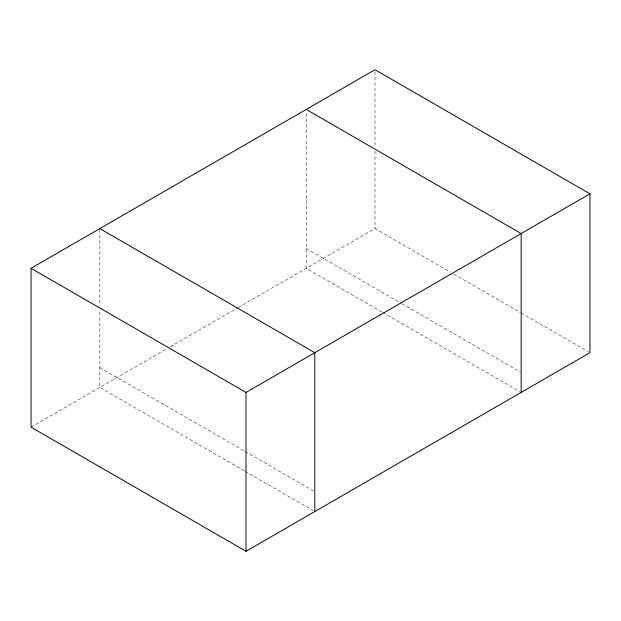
<?xml version="1.0" encoding="UTF-8"?>
<svg xmlns="http://www.w3.org/2000/svg" width="621" height="621" viewBox="0 0 621 621"><rect width="100%" height="100%" fill="white"/><g stroke="black" fill="none" stroke-linecap="round" stroke-linejoin="round"><path stroke-width="0.47" stroke-dasharray="3.1 2.33" d="M31.05 427.163L166.948 348.699M170.301 346.766L237.416 308.016M238.254 307.535L374.991 228.59L450.559 272.223M453.92 274.164L520.258 312.456M521.097 312.945L588.273 351.727M306.2 248.447L401.088 303.227M401.927 303.716L520.32 372.072M381.775 311.936L306.2 268.303L306.2 111.376M382.614 312.417L519.482 391.44M99.841 367.593L244.263 450.978M245.101 451.459L313.962 491.211M244.263 470.834L99.841 387.45L99.841 309.669M245.101 471.316L313.124 510.586M374.991 71.671L374.991 147.224M374.991 151.097L374.991 228.59M99.841 229.553L99.841 305.811"/><path stroke-width="0.93" d="M31.05 268.303L374.991 69.731L589.95 193.837L589.95 352.697L246.009 551.269L31.05 427.163L31.05 268.303L246.009 392.41L589.95 193.837M306.2 109.443L521.159 233.55L521.159 392.41M99.841 228.59L314.8 352.697L314.8 511.557M246.009 392.41L246.009 551.269"/></g></svg>
